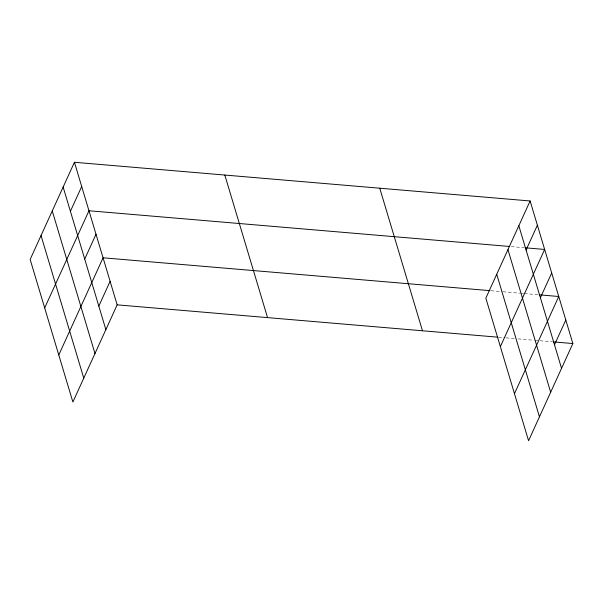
<?xml version="1.0" encoding="UTF-8"?>
<svg xmlns="http://www.w3.org/2000/svg" width="603" height="603" viewBox="0 0 603 603"><rect width="100%" height="100%" fill="white"/><g stroke="black" fill="none" stroke-linecap="round" stroke-linejoin="round"><path stroke-width="0.45" stroke-dasharray="3.02 2.26" d="M511.231 246.612L524.226 247.712M490.985 290.744L502.126 291.686M503.053 291.769L519.763 293.186M520.691 293.262L523.479 293.503M524.406 293.578L538.328 294.761M498.591 337.235L505.088 337.793M506.015 337.868L514.374 338.577M518.083 338.894L533.866 340.235M534.793 340.311L552.431 341.811"/><path stroke-width="0.9" d="M74.433 162.275L30.15 259.456L72.88 402.028L117.163 304.847L74.433 162.275L530.12 200.972L572.85 343.544L528.567 440.725L485.837 298.153L530.12 200.972M70.4 211.306L81.699 186.515M44.675 307.929L88.965 210.749L509.377 246.454M84.714 259.064L96.013 234.273M58.777 354.979L103.068 257.798L490.058 290.661M98.817 306.113L110.115 281.322M526.087 249.996L537.386 225.213M500.362 346.627L544.645 249.446L525.153 247.795M540.401 297.761L551.7 272.971M514.465 393.676L558.747 296.495L539.255 294.837M554.504 344.81L565.802 320.02M117.163 304.847L497.663 337.16M553.358 341.886L572.85 343.544M518.821 225.763L561.551 368.335M507.937 249.65L550.667 392.221M496.721 274.259L539.451 416.831M379.747 188.204L422.477 330.776M224.813 175.043L267.544 317.623M63.142 187.066L105.872 329.637M52.25 210.952L94.98 353.531M41.034 235.569L83.764 378.141"/></g></svg>
